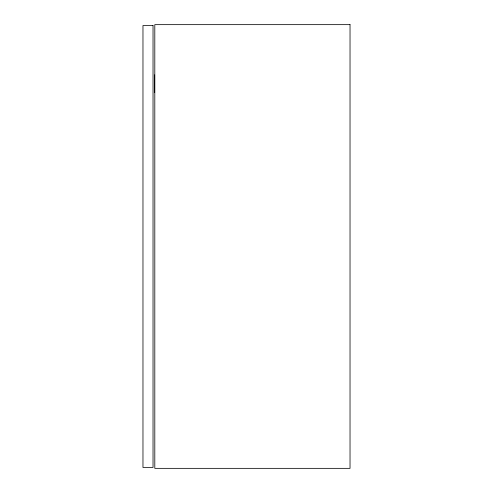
<?xml version="1.0" encoding="UTF-8"?>
<svg xmlns="http://www.w3.org/2000/svg" width="493" height="493" viewBox="0 0 493 493"><rect width="100%" height="100%" fill="white"/><g stroke="black" fill="none" stroke-linecap="round" stroke-linejoin="round"><path stroke-width="0.74" d="M154.66 74.868L154.66 92.616M350.03 24.65L154.802 24.65L154.802 468.35L350.03 468.35L350.03 24.65M153.027 25.537L142.97 25.537L142.97 467.463L153.027 467.463L153.027 25.537"/></g></svg>
